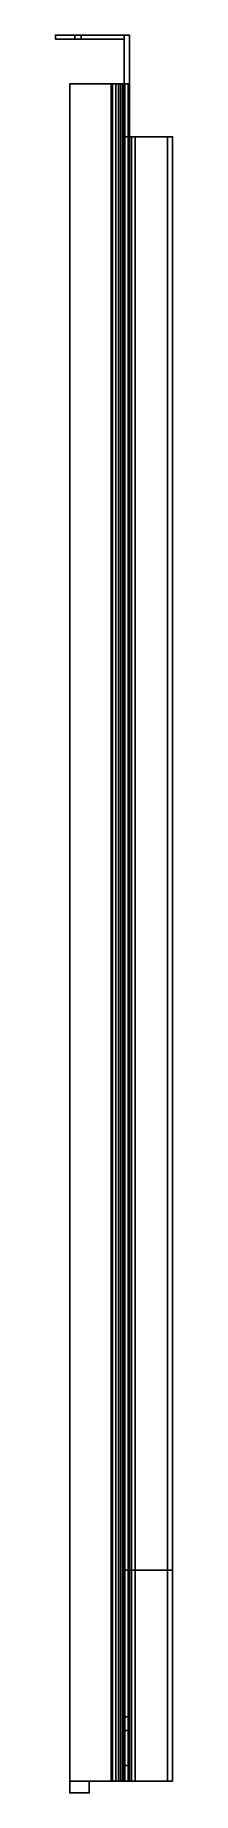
# Model space of a CAD drawing. Header units: millimetres. Extents: x -4 to 26, y -450 to 0.
import ezdxf

# ---------------------------------------------------------------- set-up
doc = ezdxf.new("R2010")
doc.units = ezdxf.units.MM
doc.layers.add('ACESSORIOS', color=1, linetype='Continuous')

msp = doc.modelspace()

# ---------------------------------------------------------------- linework, layer by layer
at = {"layer": 'ACESSORIOS'}
for p, q in [((14, 0, 87.8), (14, -26, 87.8)), ((14, 0, 87.8), (14, 0, 85)), ((14, -1, 85), (14, 0, 85)), ((14, -1, 85), (14, -1, 1.3)), ((14, -1, 1.3), (14, -12.5, 1.3)), ((0, -12.5, 1.3), (11, -12.5, 1.3)), ((0, -12.5, 1.3), (0, -450, 1.3)), ((0, -12.5), (0, -450)), ((10.65, -12.5), (0, -12.5)), ((10.65, -12.5), (0, -12.5)), ((0, -12.5), (0, -12.5, 1.3)), ((0, -12.5, 1.3), (11, -12.5, 1.3)), ((10.65, -12.5), (10.65, -447)), ((11.85, -12.5, -0.69), (10.65, -12.5)), ((11, -12.5, 1.3), (11, -447, 1.3)), ((11, -12.5, 1.3), (12.5, -12.5, 0.43)), ((12.5, -12.5, 0.43), (11, -12.5, 1.3)), ((14, -12.5, 1.3), (15.3, -12.5, 1.3)), ((14, -26, 78.3), (14, -393, 78.3)), ((14, -26, 87.8), (14, -26, 78.3)), ((14, -34, 60.5), (14, -394, 60.5)), ((14, -34, 24.5), (14, -394, 24.5)), ((14, -393, 78.3), (14, -447, 81.37)), ((14, -430.5, 27), (14, -443, 27)), ((14, -430.5, 32.94), (14, -430.5, 27)), ((14, -434, 39), (14, -430.5, 32.94)), ((14, -430.5, 1.3), (14, -443, 1.3)), ((14, -434, 57.5), (14, -434, 39)), ((14, -447, 57.5), (14, -434, 57.5)), ((14, -443, 31.5), (14, -447, 31.5)), ((14, -443, 27), (14, -443, 31.5)), ((14, -443, 1.3), (14, -447, 1.3)), ((0, -450), (0, -447)), ((5, -450, 1.3), (0, -450, 1.3)), ((0, -450), (5, -450)), ((5, -447, 1.3), (5, -450, 1.3)), ((11, -447, 1.3), (5, -447, 1.3)), ((5, -447), (10.65, -447)), ((5, -450), (5, -447)), ((10.65, -447), (11.85, -447, -0.69)), ((11.85, -447, -0.69), (10.65, -447)), ((12.5, -447, 0.43), (11, -447, 1.3)), ((12.5, -447, 0.43), (11, -447, 1.3)), ((14, -447, 31.5), (14, -447, 1.3)), ((14, -447, 81.37), (14, -447, 57.5)), ((15.3, -447, 31.5), (14, -447, 31.5)), ((14, -447, 31.5), (14, -447, 1.3)), ((15.3, -447, 1.3), (15.3, -447, 31.5))]:
    msp.add_line(p, q, dxfattribs=at)
at = {"layer": 'ACESSORIOS', "extrusion": (0, -1, 0)}
for p, q in [((11, -447, 1.3), (11.75, -447, 0.87)), ((11.75, -447, 0.87), (12.5, -447, 0.43))]:
    msp.add_line(p, q, dxfattribs=at)
at = {"layer": 'ACESSORIOS', "extrusion": (-1, 0, 0)}
for points, knots in [([(14, -34, 48.5), (14, -33.38, 48.84), (14, -32.77, 49.19), (14, -31.59, 49.96), (14, -31.01, 50.38), (14, -30.19, 51.08), (14, -29.93, 51.34), (14, -29.43, 51.87), (14, -29.2, 52.15), (14, -28.8, 52.76), (14, -28.63, 53.08), (14, -28.46, 53.6), (14, -28.41, 53.78), (14, -28.34, 54.14), (14, -28.33, 54.32), (14, -28.33, 54.5)], [0.035681408, 0.035681408, 0.035681408, 0.035681408, 0.037802221, 0.037802221, 0.039923033, 0.039923033, 0.040983439, 0.040983439, 0.042043845, 0.042043845, 0.043104252, 0.043104252, 0.043634455, 0.043634455, 0.044164658, 0.044164658, 0.044164658, 0.044164658]), ([(14, -28.33, 54.5), (14, -28.33, 54.68), (14, -28.34, 54.86), (14, -28.41, 55.22), (14, -28.45, 55.39), (14, -28.57, 55.74), (14, -28.64, 55.9), (14, -28.81, 56.23), (14, -28.9, 56.38), (14, -29.19, 56.83), (14, -29.42, 57.11), (14, -29.91, 57.65), (14, -30.17, 57.89), (14, -30.98, 58.6), (14, -31.55, 59.01), (14, -32.75, 59.8), (14, -33.37, 60.16), (14, -34, 60.5)], [0.044164658, 0.044164658, 0.044164658, 0.044164658, 0.04468949, 0.04468949, 0.045214321, 0.045214321, 0.045739153, 0.045739153, 0.046263985, 0.046263985, 0.047313648, 0.047313648, 0.048363312, 0.048363312, 0.050462639, 0.050462639, 0.052561966, 0.052561966, 0.052561966, 0.052561966]), ([(14, -34, 24.5), (14, -33.38, 24.84), (14, -32.76, 25.2), (14, -31.56, 25.98), (14, -30.98, 26.4), (14, -30.17, 27.11), (14, -29.91, 27.35), (14, -29.43, 27.87), (14, -29.2, 28.16), (14, -28.8, 28.77), (14, -28.63, 29.09), (14, -28.45, 29.6), (14, -28.41, 29.78), (14, -28.34, 30.14), (14, -28.33, 30.32), (14, -28.33, 30.5)], [0.014987921, 0.014987921, 0.014987921, 0.014987921, 0.017107577, 0.017107577, 0.019227233, 0.019227233, 0.020287061, 0.020287061, 0.021346889, 0.021346889, 0.022406717, 0.022406717, 0.02293663, 0.02293663, 0.023466544, 0.023466544, 0.023466544, 0.023466544]), ([(14, -28.33, 30.5), (14, -28.33, 30.68), (14, -28.35, 30.86), (14, -28.41, 31.22), (14, -28.45, 31.39), (14, -28.57, 31.74), (14, -28.64, 31.9), (14, -28.8, 32.22), (14, -28.9, 32.38), (14, -29.19, 32.83), (14, -29.42, 33.11), (14, -29.91, 33.64), (14, -30.16, 33.89), (14, -30.97, 34.59), (14, -31.56, 35.02), (14, -32.76, 35.8), (14, -33.38, 36.16), (14, -34, 36.5)], [0.023466544, 0.023466544, 0.023466544, 0.023466544, 0.023993303, 0.023993303, 0.024520061, 0.024520061, 0.025046819, 0.025046819, 0.025573577, 0.025573577, 0.026627094, 0.026627094, 0.02768061, 0.02768061, 0.029787643, 0.029787643, 0.031894676, 0.031894676, 0.031894676, 0.031894676]), ([(14, -34, 36.5), (14, -33.37, 36.84), (14, -32.75, 37.21), (14, -31.55, 37.99), (14, -30.97, 38.41), (14, -30.16, 39.12), (14, -29.9, 39.37), (14, -29.41, 39.9), (14, -29.18, 40.18), (14, -28.79, 40.78), (14, -28.63, 41.1), (14, -28.45, 41.61), (14, -28.41, 41.79), (14, -28.34, 42.14), (14, -28.33, 42.32), (14, -28.33, 42.5)], [0.023531632, 0.023531632, 0.023531632, 0.023531632, 0.025654749, 0.025654749, 0.027777866, 0.027777866, 0.028839424, 0.028839424, 0.029900982, 0.029900982, 0.030962541, 0.030962541, 0.03149332, 0.03149332, 0.032024099, 0.032024099, 0.032024099, 0.032024099]), ([(14, -28.33, 42.5), (14, -28.33, 42.68), (14, -28.34, 42.86), (14, -28.41, 43.22), (14, -28.45, 43.39), (14, -28.57, 43.74), (14, -28.64, 43.9), (14, -28.81, 44.23), (14, -28.9, 44.38), (14, -29.19, 44.83), (14, -29.42, 45.11), (14, -29.91, 45.65), (14, -30.17, 45.89), (14, -30.98, 46.6), (14, -31.55, 47.01), (14, -32.75, 47.8), (14, -33.37, 48.16), (14, -34, 48.5)], [0.032024099, 0.032024099, 0.032024099, 0.032024099, 0.032556, 0.032556, 0.033087902, 0.033087902, 0.033619804, 0.033619804, 0.034151705, 0.034151705, 0.035215509, 0.035215509, 0.036279312, 0.036279312, 0.038406919, 0.038406919, 0.040534525, 0.040534525, 0.040534525, 0.040534525])]:
    msp.add_open_spline(points, degree=3, knots=knots, dxfattribs=at)
at = {"layer": 'ACESSORIOS', "extrusion": (1, 0, 0)}
for points, knots in [([(14, -394, 60.5), (14, -394.63, 60.16), (14, -395.24, 59.8), (14, -396.44, 59.01), (14, -397.03, 58.59), (14, -397.84, 57.88), (14, -398.1, 57.63), (14, -398.59, 57.1), (14, -398.82, 56.82), (14, -399.21, 56.21), (14, -399.38, 55.89), (14, -399.55, 55.37), (14, -399.6, 55.2), (14, -399.66, 54.84), (14, -399.67, 54.66), (14, -399.67, 54.11), (14, -399.6, 53.76), (14, -399.36, 53.07), (14, -399.19, 52.75), (14, -398.89, 52.3), (14, -398.78, 52.15), (14, -398.56, 51.87), (14, -398.44, 51.73), (14, -398.08, 51.34), (14, -397.82, 51.1), (14, -397.02, 50.4), (14, -396.44, 49.98), (14, -395.24, 49.2), (14, -394.62, 48.84), (14, -394, 48.5)], [0.00765786, 0.00765786, 0.00765786, 0.00765786, 0.00979461, 0.00979461, 0.01193137, 0.01193137, 0.01299974, 0.01299974, 0.01406812, 0.01406812, 0.0151365, 0.0151365, 0.01567069, 0.01567069, 0.01620487, 0.01620487, 0.01727325, 0.01727325, 0.01834163, 0.01834163, 0.01887582, 0.01887582, 0.01941, 0.01941, 0.02047838, 0.02047838, 0.02261514, 0.02261514, 0.02475189, 0.02475189, 0.02475189, 0.02475189]), ([(14, -394, 48.5), (14, -394.63, 48.16), (14, -395.25, 47.8), (14, -396.44, 47.02), (14, -397.02, 46.6), (14, -397.83, 45.9), (14, -398.09, 45.65), (14, -398.58, 45.12), (14, -398.8, 44.84), (14, -399.1, 44.39), (14, -399.19, 44.23), (14, -399.35, 43.91), (14, -399.43, 43.74), (14, -399.54, 43.4), (14, -399.59, 43.23), (14, -399.65, 42.87), (14, -399.67, 42.69), (14, -399.67, 42.33), (14, -399.66, 42.15), (14, -399.6, 41.79), (14, -399.55, 41.62), (14, -399.38, 41.11), (14, -399.21, 40.79), (14, -398.82, 40.18), (14, -398.59, 39.9), (14, -398.11, 39.37), (14, -397.84, 39.12), (14, -397.03, 38.41), (14, -396.45, 37.99), (14, -395.25, 37.21), (14, -394.63, 36.84), (14, -394, 36.5)], [0.01662562, 0.01662562, 0.01662562, 0.01662562, 0.01875112, 0.01875112, 0.02087662, 0.02087662, 0.02193937, 0.02193937, 0.02300212, 0.02300212, 0.02353349, 0.02353349, 0.02406487, 0.02406487, 0.02459624, 0.02459624, 0.02512762, 0.02512762, 0.02565899, 0.02565899, 0.02619037, 0.02619037, 0.02725312, 0.02725312, 0.02831587, 0.02831587, 0.02937862, 0.02937862, 0.03150412, 0.03150412, 0.03362962, 0.03362962, 0.03362962, 0.03362962]), ([(14, -394, 36.5), (14, -394.63, 36.16), (14, -395.24, 35.8), (14, -396.45, 35.01), (14, -397.03, 34.59), (14, -397.85, 33.88), (14, -398.11, 33.63), (14, -398.59, 33.1), (14, -398.82, 32.81), (14, -399.12, 32.36), (14, -399.21, 32.21), (14, -399.37, 31.88), (14, -399.44, 31.71), (14, -399.55, 31.37), (14, -399.6, 31.19), (14, -399.66, 30.84), (14, -399.67, 30.66), (14, -399.67, 30.29), (14, -399.65, 30.11), (14, -399.59, 29.76), (14, -399.54, 29.58), (14, -399.36, 29.07), (14, -399.19, 28.75), (14, -398.79, 28.14), (14, -398.56, 27.86), (14, -398.08, 27.34), (14, -397.82, 27.1), (14, -397.01, 26.4), (14, -396.43, 25.98), (14, -395.24, 25.2), (14, -394.62, 24.84), (14, -394, 24.5)], [0.00827672, 0.00827672, 0.00827672, 0.00827672, 0.01041392, 0.01041392, 0.01255113, 0.01255113, 0.01361974, 0.01361974, 0.01468834, 0.01468834, 0.01522264, 0.01522264, 0.01575695, 0.01575695, 0.01629125, 0.01629125, 0.01682555, 0.01682555, 0.01735985, 0.01735985, 0.01789415, 0.01789415, 0.01896276, 0.01896276, 0.02003136, 0.02003136, 0.02109997, 0.02109997, 0.02323718, 0.02323718, 0.02537439, 0.02537439, 0.02537439, 0.02537439])]:
    msp.add_open_spline(points, degree=3, knots=knots, dxfattribs=at)
at = {"layer": 'ACESSORIOS'}
for points in [[(2.95, 0, 1.3), (-3.7, 0, 10.8), (-3.7, 0, 80), (1.3, 0, 85)], [(2.95, 0, 1.3), (2.95, -1, 1.3), (-3.7, -1, 10.8), (-3.7, 0, 10.8)], [(-3.7, 0, 80), (-3.7, -1, 80), (-3.7, -1, 10.8), (-3.7, 0, 10.8)], [(-3.7, 0, 80), (-3.7, -1, 80), (1.3, -1, 85), (1.3, 0, 85)], [(1.3, 0, 85), (1.3, -1, 85), (14, -1, 85), (14, 0, 85)], [(1.3, 0, 85), (2.95, 0, 1.3), (14, 0, 1.3), (14, 0, 85)], [(2.95, -1, 1.3), (2.95, -1, 1.3), (2.95, -1, 1.3), (2.95, 0, 1.3)], [(2.95, 0, 1.3), (2.95, -1, 1.3), (14, -1, 1.3), (14, 0, 1.3)], [(14, -26, 87.8), (14, -26, 1.3), (14, 0, 1.3), (14, 0, 87.8)], [(14, -26, 1.3), (14, -26, 1.3), (14, -26, 1.3), (14, 0, 1.3)], [(14, 0, 87.8), (14, 0, 1.3), (15.3, 0, 1.3), (15.3, 0, 87.8)], [(14, 0, 1.3), (14, -26, 1.3), (15.3, -26, 1.3), (15.3, 0, 1.3)], [(15.3, 0, 87.8), (15.3, 0, 87.8), (14, 0, 87.8)], [(15.3, 0, 87.8), (15.3, -26, 87.8), (14, -26, 87.8), (14, 0, 87.8)], [(14, 0, 85.02), (14, 0, 1.3), (14, 0, 85.02)], [(14, 0, 1.3), (14, -1, 1.3), (14, -1, 85), (14, 0, 85)], [(15.3, 0, 87.8), (15.3, 0, 1.3), (15.3, 0, 87.8)], [(15.3, 0, 1.3), (15.3, -26, 1.3), (15.3, -26, 87.8), (15.3, 0, 87.8)], [(2.95, -1, 1.3), (-3.7, -1, 10.8), (-3.7, -1, 80), (1.3, -1, 85)], [(14, -1, 85), (14, -1, 1.3), (2.95, -1, 1.3), (1.3, -1, 85)], [(14, -1, 1.3), (14, -1, 1.3), (2.95, -1, 1.3)], [(0, -12.5, 1.3), (0, -12.5), (0, -450), (0, -450, 1.3)], [(0, -447, 1.3), (11, -447, 1.3), (11, -12.5, 1.3), (0, -12.5, 1.3)], [(0, -12.5), (0, -447), (10.65, -447), (10.65, -12.5)], [(0, -12.5), (10.65, -12.5), (11, -12.5, 1.3), (0, -12.5, 1.3)], [(10.65, -447), (11.85, -447, -0.69), (11.85, -12.5, -0.69), (10.65, -12.5)], [(10.65, -12.5), (11, -12.5, 1.3), (12.5, -12.5, 0.43), (11.85, -12.5, -0.69)], [(11, -447, 1.3), (12.5, -447, 0.43), (12.5, -12.5, 0.43), (11, -12.5, 1.3)], [(15.3, -26, 87.8), (15.3, -26, 1.3), (14, -26, 1.3), (14, -26, 87.8)], [(15.3, -26, 1.3), (15.3, -26, 1.3), (14, -26, 1.3)], [(14, -393, 78.3), (15.3, -393, 78.13), (15.3, -26, 78.13), (14, -26, 78.3)], [(15.8, -26, 85), (14, -26, 78.3), (14, -393, 78.3), (15.8, -393, 85)], [(14, -26, 78.3), (15.3, -26, 78.13), (16.79, -26, 83.7), (15.8, -26, 85)], [(14, -26, 1.3), (14, -26, 78.3), (14, -393, 78.3), (14, -393, 1.3)], [(15.3, -26, 78.13), (16.79, -26, 83.7), (16.79, -393, 83.7), (15.3, -393, 78.13)], [(15.3, -26, 1.3), (15.3, -26, 78.3), (15.3, -393, 78.13), (15.3, -393, 1.3)], [(15.8, -393, 85), (26.4, -393, 85), (26.4, -26, 85), (15.8, -26, 85)], [(16.79, -26, 83.7), (15.8, -26, 85), (26.4, -26, 85), (25.1, -26, 83.7)], [(16.79, -393, 83.7), (25.1, -393, 83.7), (25.1, -26, 83.7), (16.79, -26, 83.7)], [(25.1, -26, 83.7), (25.1, -26, 81), (25.1, -393, 81), (25.1, -393, 83.7)], [(25.1, -26, 81), (26.4, -26, 81), (26.4, -393, 81), (25.1, -393, 81)], [(26.4, -26, 85), (25.1, -26, 83.7), (25.1, -26, 81), (26.4, -26, 81)], [(26.4, -393, 81), (26.4, -393, 85), (26.4, -26, 85), (26.4, -26, 81)], [(14, -447, 81.37), (15.8, -447, 88.07), (15.8, -393, 85), (14, -393, 78.3)], [(14, -393, 78.3), (14, -447, 81.37), (14, -447, 57.5), (14, -393, 57.5)], [(14, -434, 39), (14, -434, 57.5), (14, -393, 57.5), (14, -393, 39.8)], [(14, -430.5, 1.3), (14, -430.5, 1.3), (14, -430.5, 1.3), (14, -393, 1.3)], [(14, -443, 27), (14, -443, 1.3), (14, -393, 1.3), (14, -393, 27)], [(14, -443, 1.3), (14, -443, 1.3), (14, -443, 1.3), (14, -393, 1.3)], [(14, -393, 39.8), (14, -434, 39), (14, -430.5, 32.94), (14, -393, 32.94)], [(14, -430.5, 32.94), (14, -430.5, 27), (14, -393, 27), (14, -393, 32.94)], [(14, -430.5, 27), (14, -430.5, 27), (14, -430.5, 27), (14, -393, 27)], [(15.3, -393, 78.13), (15.3, -447, 81.2), (16.79, -447, 86.77), (16.79, -393, 83.7)], [(15.3, -393, 78.13), (15.3, -447, 81.2), (15.3, -447, 57.5), (15.3, -393, 57.5)], [(15.3, -434, 39), (15.3, -434, 57.5), (15.3, -393, 57.5), (15.3, -393, 39.71)], [(15.3, -393, 27), (15.3, -393, 1.3), (15.3, -393, 27)], [(15.3, -393, 27), (15.3, -393, 1.3), (15.3, -393, 27)], [(15.3, -393, 1.3), (15.3, -443, 1.3), (15.3, -443, 27), (15.3, -393, 27)], [(15.3, -393, 32.94), (15.3, -393, 27), (15.3, -393, 32.94)], [(15.3, -393, 27), (15.3, -430.5, 27), (15.3, -430.5, 32.94), (15.3, -393, 32.94)], [(15.3, -393, 39.71), (15.3, -393, 32.94), (15.3, -430.5, 32.94), (15.3, -434, 39)], [(15.8, -393, 85), (26.4, -393, 85), (26.4, -447, 88.07), (15.8, -447, 88.07)], [(16.79, -447, 86.77), (25.1, -447, 86.77), (25.1, -393, 83.7), (16.79, -393, 83.7)], [(25.1, -447, 84.07), (25.1, -393, 81), (26.4, -393, 81), (26.4, -447, 84.07)], [(25.1, -393, 83.7), (25.1, -393, 81), (25.1, -447, 84.07), (25.1, -447, 86.77)], [(26.4, -447, 84.07), (26.4, -447, 88.07), (26.4, -393, 85), (26.4, -393, 81)], [(14, -443, 1.3), (14, -443, 1.3), (14, -443, 1.3), (14, -430.5, 1.3)], [(15.3, -430.5, 27), (15.3, -430.5, 27), (14, -430.5, 27)], [(15.3, -430.5, 27), (15.3, -443, 27), (14, -443, 27), (14, -430.5, 27)], [(14, -430.5, 27), (15.3, -430.5, 27), (15.3, -430.5, 32.94), (14, -430.5, 32.94)], [(15.3, -430.5, 32.94), (14, -430.5, 32.94), (14, -434, 39), (15.3, -434, 39)], [(14, -430.5, 27), (14, -443, 27), (15.3, -443, 27), (15.3, -430.5, 27)], [(15.3, -430.5, 32.94), (15.3, -430.5, 27), (14, -430.5, 27), (14, -430.5, 32.94)], [(14, -434, 39), (15.3, -434, 39), (15.3, -434, 57.5), (14, -434, 57.5)], [(15.3, -434, 57.5), (14, -434, 57.5), (14, -447, 57.5), (15.3, -447, 57.5)], [(14, -447, 31.5), (14, -447, 1.3), (14, -443, 1.3), (14, -443, 31.5)], [(14, -447, 1.3), (14, -447, 1.3), (14, -447, 1.3), (14, -443, 1.3)], [(15.3, -443, 31.5), (15.3, -443, 31.5), (14, -443, 31.5)], [(15.3, -443, 31.5), (15.3, -447, 31.5), (14, -447, 31.5), (14, -443, 31.5)], [(14, -443, 31.5), (14, -443, 27), (15.3, -443, 27), (15.3, -443, 31.5)], [(15.3, -443, 31.5), (15.3, -443, 1.3), (15.3, -443, 31.5)], [(15.3, -443, 1.3), (15.3, -447, 1.3), (15.3, -447, 31.5), (15.3, -443, 31.5)], [(0, -450), (0, -450), (0, -450), (0, -447)], [(0, -447), (0, -450), (5, -450), (5, -447)], [(5, -447, 1.3), (5, -447, 1.3), (0, -447, 1.3)], [(5, -447, 1.3), (5, -450, 1.3), (0, -450, 1.3), (0, -447, 1.3)], [(5, -450, 1.3), (5, -450), (0, -450), (0, -450, 1.3)], [(5, -450), (5, -450), (0, -450)], [(5, -447, 1.3), (5, -447), (5, -447, 1.3)], [(5, -447), (5, -450), (5, -450, 1.3), (5, -447, 1.3)], [(5, -447, 1.3), (5, -447), (10.65, -447), (11, -447, 1.3)], [(11, -447, 1.3), (10.65, -447), (11.85, -447, -0.69), (12.5, -447, 0.43)], [(15.3, -447, 31.5), (15.3, -447, 1.3), (14, -447, 1.3), (14, -447, 31.5)], [(15.3, -447, 1.3), (15.3, -447, 1.3), (14, -447, 1.3)], [(14, -447, 57.5), (15.3, -447, 57.5), (15.3, -447, 81.2), (14, -447, 81.37)], [(15.3, -447, 81.2), (14, -447, 81.37), (15.8, -447, 88.07), (16.79, -447, 86.77)], [(15.3, -447, 57.5), (15.3, -447, 57.5), (14, -447, 57.5)], [(15.8, -447, 88.07), (16.79, -447, 86.77), (25.1, -447, 86.77), (26.4, -447, 88.07)], [(25.1, -447, 86.77), (26.4, -447, 88.07), (26.4, -447, 84.07), (25.1, -447, 84.07)]]:
    msp.add_3dface(points, dxfattribs=at)

# ---------------------------------------------------------------- meshes
mesh = msp.add_polymesh((2, 5), dxfattribs=at)
for k, corner in enumerate([(14, -12.5, 1.3), (13.87, -12.5, 0.8), (13.5, -12.5, 0.43), (13, -12.5, 0.3), (12.5, -12.5, 0.43), (15.3, -12.5, 1.3), (14.99, -12.5, 0.15), (14.15, -12.5, -0.69), (13, -12.5, -1), (11.85, -12.5, -0.69)]):
    mesh.set_mesh_vertex(divmod(k, 5), corner)
mesh = msp.add_polymesh((2, 5), dxfattribs=at)
for k, corner in enumerate([(11.85, -12.5, -0.69), (13, -12.5, -1), (14.15, -12.5, -0.69), (14.99, -12.5, 0.15), (15.3, -12.5, 1.3), (11.85, -447, -0.69), (13, -447, -1), (14.15, -447, -0.69), (14.99, -447, 0.15), (15.3, -447, 1.3)]):
    mesh.set_mesh_vertex(divmod(k, 5), corner)
mesh = msp.add_polymesh((2, 5), dxfattribs=at)
for k, corner in enumerate([(14, -12.5, 1.3), (13.87, -12.5, 0.8), (13.5, -12.5, 0.43), (13, -12.5, 0.3), (12.5, -12.5, 0.43), (14, -447, 1.3), (13.87, -447, 0.8), (13.5, -447, 0.43), (13, -447, 0.3), (12.5, -447, 0.43)]):
    mesh.set_mesh_vertex(divmod(k, 5), corner)
mesh = msp.add_polymesh((2, 5), dxfattribs=at)
for k, corner in enumerate([(12.5, -447, 0.43), (13, -447, 0.3), (13.5, -447, 0.43), (13.87, -447, 0.8), (14, -447, 1.3), (11.85, -447, -0.69), (13, -447, -1), (14.15, -447, -0.69), (14.99, -447, 0.15), (15.3, -447, 1.3)]):
    mesh.set_mesh_vertex(divmod(k, 5), corner)

doc.saveas('drawing.dxf')
